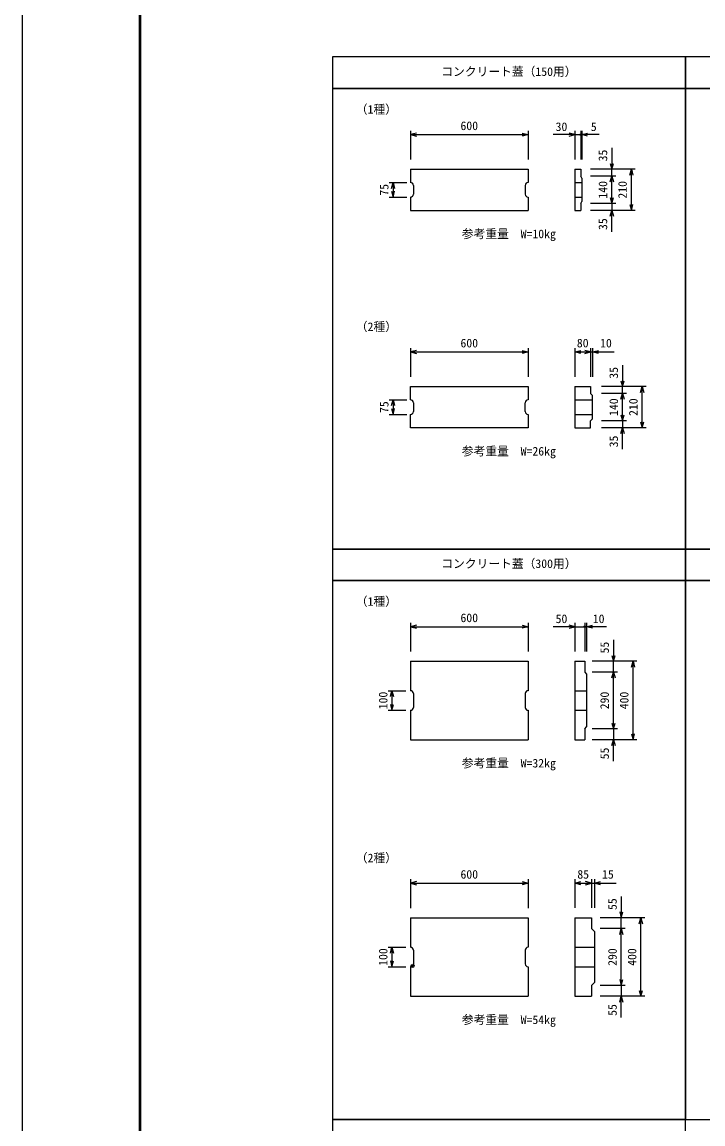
# Model space of a CAD drawing. Units: millimetres, scale not verified. Extents: x -25200 to 25200, y -8910 to 8910.
# Drawn here: x -25200 to -21727, y -3671 to 1949 of the extents above; entities that cross this region are included whole.
import ezdxf
from ezdxf.enums import TextEntityAlignment as Align

# ---------------------------------------------------------------- set-up
doc = ezdxf.new("R2010")
doc.units = ezdxf.units.MM
doc.header["$LTSCALE"] = 30
doc.header["$PDMODE"] = 32
doc.header["$PDSIZE"] = 15
for name, color, linetype, lineweight in [('0-0_DIM', 7, 'Continuous', 25), ('0-1_Defpoints', 5, 'Continuous', 25), ('0-2_HATCH', 6, 'Continuous', 25), ('0-6_TXT', 7, 'Continuous', 25), ('0-7_WAKU', 3, 'Continuous', 25)]:
    doc.layers.add(name, color=color, linetype=linetype, lineweight=lineweight)
doc.styles.add('ＭＳ ゴシック', font='')
doc.styles.get('ＭＳ ゴシック').set_extended_font_data('MS Gothic')

msp = doc.modelspace()

# ---------------------------------------------------------------- linework, layer by layer
at = {"layer": '0-0_DIM'}
for p, q in [((-23218.76, 1395.18), (-23218.76, 1248.05)), ((-23218.76, 1375.18), (-22618.76, 1375.18)), ((-22618.76, 1395.18), (-22618.76, 1248.05)), ((-22380.17, 1375.18), (-22491.54, 1375.18)), ((-22380.17, 1395.18), (-22380.17, 1248.77)), ((-22380.17, 1375.18), (-22350.17, 1375.18)), ((-22350.17, 1395.18), (-22350.17, 1248.77)), ((-22350.17, 1375.18), (-22345.17, 1375.18)), ((-22345.17, 1395.18), (-22345.17, 1248.77)), ((-22256.98, 1375.18), (-22345.17, 1375.18)), ((-22192.09, 1307.5), (-22192.09, 1198.65)), ((-22072.09, 1198.65), (-22300.17, 1198.65)), ((-22192.09, 1163.65), (-22192.09, 1198.65)), ((-22092.09, 988.65), (-22092.09, 1198.65)), ((-23327.76, 1131.15), (-23237.76, 1131.15)), ((-23307.76, 1131.15), (-23307.76, 1056.15)), ((-22172.09, 1163.65), (-22300.17, 1163.65)), ((-22192.09, 1023.65), (-22192.09, 1163.65)), ((-23327.76, 1056.15), (-23237.76, 1056.15)), ((-22172.09, 1023.65), (-22300.17, 1023.65)), ((-22192.09, 1023.65), (-22192.09, 988.65)), ((-22072.09, 988.65), (-22300.17, 988.65)), ((-22192.09, 879.8), (-22192.09, 988.65)), ((-23218.76, 286.6), (-23218.76, 139.47)), ((-22618.76, 286.6), (-22618.76, 139.47)), ((-22380.17, 286.6), (-22380.17, 140.19)), ((-22300.17, 286.6), (-22300.17, 140.19)), ((-22290.17, 286.6), (-22290.17, 140.19)), ((-23218.76, 266.6), (-22618.76, 266.6)), ((-22380.17, 266.6), (-22300.17, 266.6)), ((-22137.09, 198.92), (-22137.09, 90.07)), ((-22017.09, 90.07), (-22245.17, 90.07)), ((-22137.09, 55.07), (-22137.09, 90.07)), ((-22037.09, -119.93), (-22037.09, 90.07)), ((-23327.76, 22.57), (-23237.76, 22.57)), ((-23307.76, 22.57), (-23307.76, -52.43)), ((-22117.09, 55.07), (-22245.17, 55.07)), ((-22137.09, -84.93), (-22137.09, 55.07)), ((-23327.76, -52.43), (-23237.76, -52.43)), ((-22117.09, -84.93), (-22245.17, -84.93)), ((-22137.09, -84.93), (-22137.09, -119.93)), ((-22017.09, -119.93), (-22245.17, -119.93)), ((-22137.09, -228.78), (-22137.09, -119.93)), ((-23218.76, -1114.82), (-23218.76, -1261.95)), ((-22618.76, -1114.82), (-22618.76, -1261.95)), ((-22380.17, -1114.82), (-22380.17, -1261.23)), ((-22330.17, -1114.82), (-22330.17, -1261.23)), ((-22320.17, -1114.82), (-22320.17, -1261.23)), ((-23218.76, -1134.82), (-22618.76, -1134.82)), ((-22380.17, -1134.82), (-22491.54, -1134.82)), ((-22380.17, -1134.82), (-22330.17, -1134.82)), ((-22330.17, -1134.82), (-22320.17, -1134.82)), ((-22219.17, -1134.82), (-22320.17, -1134.82)), ((-22183.56, -1202.5), (-22183.56, -1311.35)), ((-22063.56, -1311.35), (-22291.63, -1311.35)), ((-22183.56, -1366.35), (-22183.56, -1311.35)), ((-22083.56, -1711.35), (-22083.56, -1311.35)), ((-22163.56, -1366.35), (-22291.63, -1366.35)), ((-22183.56, -1656.35), (-22183.56, -1366.35)), ((-23333.13, -1461.35), (-23243.13, -1461.35)), ((-23313.13, -1461.35), (-23313.13, -1561.35)), ((-23333.13, -1561.35), (-23243.13, -1561.35)), ((-22163.56, -1656.35), (-22291.63, -1656.35)), ((-22183.56, -1656.35), (-22183.56, -1711.35)), ((-22063.56, -1711.35), (-22291.63, -1711.35)), ((-22183.56, -1820.2), (-22183.56, -1711.35)), ((-23218.76, -2423.4), (-23218.76, -2570.53)), ((-23218.76, -2443.4), (-22618.76, -2443.4)), ((-22618.76, -2423.4), (-22618.76, -2570.53)), ((-22380.17, -2423.4), (-22380.17, -2569.81)), ((-22380.17, -2443.4), (-22295.17, -2443.4)), ((-22295.17, -2423.4), (-22295.17, -2569.81)), ((-22280.17, -2423.4), (-22280.17, -2569.81)), ((-22143.56, -2511.08), (-22143.56, -2619.93)), ((-22023.56, -2619.93), (-22251.63, -2619.93)), ((-22143.56, -2674.93), (-22143.56, -2619.93)), ((-22043.56, -3019.93), (-22043.56, -2619.93)), ((-22123.56, -2674.93), (-22251.63, -2674.93)), ((-22143.56, -2964.93), (-22143.56, -2674.93)), ((-23333.13, -2769.93), (-23243.13, -2769.93)), ((-23313.13, -2769.93), (-23313.13, -2869.93)), ((-23333.13, -2869.93), (-23243.13, -2869.93)), ((-22123.56, -2964.93), (-22251.63, -2964.93)), ((-22143.56, -2964.93), (-22143.56, -3019.93)), ((-22023.56, -3019.93), (-22251.63, -3019.93)), ((-22143.56, -3128.78), (-22143.56, -3019.93))]:
    msp.add_line(p, q, dxfattribs=at)
for points in [[(-23188.76, 1383.22), (-23218.76, 1375.18), (-23188.76, 1367.14)], [(-22648.76, 1383.22), (-22618.76, 1375.18), (-22648.76, 1367.14)], [(-22410.17, 1367.14), (-22380.17, 1375.18), (-22410.17, 1383.22)], [(-22315.17, 1367.14), (-22345.17, 1375.18), (-22315.17, 1383.22)], [(-22200.13, 1228.65), (-22192.09, 1198.65), (-22184.05, 1228.65)], [(-22100.13, 1168.65), (-22092.09, 1198.65), (-22084.05, 1168.65)], [(-23315.8, 1101.15), (-23307.76, 1131.15), (-23299.72, 1101.15)], [(-22200.13, 1133.65), (-22192.09, 1163.65), (-22184.05, 1133.65)], [(-23315.8, 1086.15), (-23307.76, 1056.15), (-23299.72, 1086.15)], [(-22200.13, 1053.65), (-22192.09, 1023.65), (-22184.05, 1053.65)], [(-22100.13, 1018.65), (-22092.09, 988.65), (-22084.05, 1018.65)], [(-22200.13, 958.65), (-22192.09, 988.65), (-22184.05, 958.65)], [(-23188.76, 274.64), (-23218.76, 266.6), (-23188.76, 258.56)], [(-22648.76, 274.64), (-22618.76, 266.6), (-22648.76, 258.56)], [(-22350.17, 258.56), (-22380.17, 266.6), (-22350.17, 274.64)], [(-22330.17, 258.56), (-22300.17, 266.6), (-22330.17, 274.64)], [(-22300.17, 266.6), (-22290.17, 266.6), (-22180.41, 266.6)], [(-22260.17, 258.56), (-22290.17, 266.6), (-22260.17, 274.64)], [(-22145.13, 120.07), (-22137.09, 90.07), (-22129.05, 120.07)], [(-22045.13, 60.07), (-22037.09, 90.07), (-22029.05, 60.07)], [(-23315.8, -7.43), (-23307.76, 22.57), (-23299.72, -7.43)], [(-22145.13, 25.07), (-22137.09, 55.07), (-22129.05, 25.07)], [(-23315.8, -22.43), (-23307.76, -52.43), (-23299.72, -22.43)], [(-22145.13, -54.93), (-22137.09, -84.93), (-22129.05, -54.93)], [(-22045.13, -89.93), (-22037.09, -119.93), (-22029.05, -89.93)], [(-22145.13, -149.93), (-22137.09, -119.93), (-22129.05, -149.93)], [(-23188.76, -1126.78), (-23218.76, -1134.82), (-23188.76, -1142.86)], [(-22648.76, -1126.78), (-22618.76, -1134.82), (-22648.76, -1142.86)], [(-22410.17, -1142.86), (-22380.17, -1134.82), (-22410.17, -1126.78)], [(-22290.17, -1142.86), (-22320.17, -1134.82), (-22290.17, -1126.78)], [(-22191.59, -1281.35), (-22183.56, -1311.35), (-22175.52, -1281.35)], [(-22091.59, -1341.35), (-22083.56, -1311.35), (-22075.52, -1341.35)], [(-22191.59, -1396.35), (-22183.56, -1366.35), (-22175.52, -1396.35)], [(-23321.17, -1491.35), (-23313.13, -1461.35), (-23305.09, -1491.35)], [(-23321.17, -1531.35), (-23313.13, -1561.35), (-23305.09, -1531.35)], [(-22191.59, -1626.35), (-22183.56, -1656.35), (-22175.52, -1626.35)], [(-22091.59, -1681.35), (-22083.56, -1711.35), (-22075.52, -1681.35)], [(-22191.59, -1741.35), (-22183.56, -1711.35), (-22175.52, -1741.35)], [(-23188.76, -2435.36), (-23218.76, -2443.4), (-23188.76, -2451.44)], [(-22648.76, -2435.36), (-22618.76, -2443.4), (-22648.76, -2451.44)], [(-22350.17, -2451.44), (-22380.17, -2443.4), (-22350.17, -2435.36)], [(-22325.17, -2451.44), (-22295.17, -2443.4), (-22325.17, -2435.36)], [(-22295.17, -2443.4), (-22280.17, -2443.4), (-22170.41, -2443.4)], [(-22250.17, -2451.44), (-22280.17, -2443.4), (-22250.17, -2435.36)], [(-22151.59, -2589.93), (-22143.56, -2619.93), (-22135.52, -2589.93)], [(-22051.59, -2649.93), (-22043.56, -2619.93), (-22035.52, -2649.93)], [(-22151.59, -2704.93), (-22143.56, -2674.93), (-22135.52, -2704.93)], [(-23321.17, -2799.93), (-23313.13, -2769.93), (-23305.09, -2799.93)], [(-23321.17, -2839.93), (-23313.13, -2869.93), (-23305.09, -2839.93)], [(-22151.59, -2934.93), (-22143.56, -2964.93), (-22135.52, -2934.93)], [(-22151.59, -3049.93), (-22143.56, -3019.93), (-22135.52, -3049.93)], [(-22051.59, -2989.93), (-22043.56, -3019.93), (-22035.52, -2989.93)]]:
    msp.add_lwpolyline(points, dxfattribs=at)
for centre in [(-22350.17, 1375.18), (-22330.17, -1134.82)]:
    msp.add_circle(centre, 4, dxfattribs=at)
at = {"layer": '0-1_Defpoints'}
msp.add_lwpolyline([(-25200, -8910), (0, -8910), (0, 8910), (-25200, 8910)], close=True, dxfattribs=at)
at = {"layer": '0-2_HATCH'}
for p, q in [((-23218.76, 1198.65), (-23218.76, 1131.15)), ((-23218.76, 1198.65), (-22618.76, 1198.65)), ((-22618.76, 1198.65), (-22618.76, 1131.15)), ((-22380.17, 1198.65), (-22350.17, 1198.65)), ((-22350.17, 1198.65), (-22350.17, 1163.65)), ((-22380.17, 1131.15), (-22345.17, 1131.15)), ((-22345.17, 1153.65), (-22350.17, 1163.65)), ((-22345.17, 1153.65), (-22345.17, 1033.65)), ((-23203.76, 1116.15), (-23203.76, 1071.15)), ((-22633.76, 1116.15), (-22633.76, 1071.15)), ((-23218.76, 1056.15), (-23218.76, 988.65)), ((-22618.76, 1056.15), (-22618.76, 988.65)), ((-22380.17, 1056.15), (-22345.17, 1056.15)), ((-22350.17, 1023.65), (-22345.17, 1033.65)), ((-22350.17, 1023.65), (-22350.17, 988.65)), ((-23218.76, 988.65), (-22618.76, 988.65)), ((-23218.76, 90.07), (-22618.76, 90.07)), ((-23218.76, 22.57), (-23218.76, 90.07)), ((-22618.76, 90.07), (-22618.76, 22.57)), ((-22380.17, 90.07), (-22380.17, -119.93)), ((-22380.17, 90.07), (-22300.17, 90.07)), ((-22300.17, 90.07), (-22300.17, 55.07)), ((-23203.76, 7.57), (-23203.76, -37.43)), ((-22633.76, -37.43), (-22633.76, 7.57)), ((-22380.17, 22.57), (-22290.17, 22.57)), ((-22290.17, 45.07), (-22300.17, 55.07)), ((-22290.17, -74.93), (-22290.17, 45.07)), ((-23218.76, -119.93), (-23218.76, -52.43)), ((-22380.17, -52.43), (-22290.17, -52.43)), ((-22290.17, -74.93), (-22300.17, -84.93)), ((-22300.17, -119.93), (-22300.17, -84.93)), ((-22380.17, -119.93), (-22300.17, -119.93)), ((-23218.76, -1311.35), (-23218.76, -1461.35)), ((-23218.76, -1311.35), (-22618.76, -1311.35)), ((-22618.76, -1311.35), (-22618.76, -1461.35)), ((-22380.17, -1311.35), (-22330.17, -1311.35)), ((-22330.17, -1311.35), (-22330.17, -1366.35)), ((-22330.17, -1366.35), (-22320.17, -1376.35)), ((-22320.17, -1376.35), (-22320.17, -1646.35)), ((-22380.17, -1461.35), (-22320.17, -1461.35)), ((-23203.76, -1476.35), (-23203.76, -1546.35)), ((-22633.76, -1476.35), (-22633.76, -1546.35)), ((-22618.76, -1561.35), (-22618.76, -1711.35)), ((-22380.17, -1561.35), (-22320.17, -1561.35)), ((-22330.17, -1656.35), (-22320.17, -1646.35)), ((-22330.17, -1656.35), (-22330.17, -1711.35)), ((-23218.76, -2619.93), (-22618.76, -2619.93)), ((-23218.76, -2619.93), (-23218.76, -2769.93)), ((-22618.76, -2619.93), (-22618.76, -2769.93)), ((-22380.17, -2619.93), (-22380.17, -3019.93)), ((-22380.17, -2619.93), (-22295.17, -2619.93)), ((-22295.17, -2619.93), (-22295.17, -2674.93)), ((-22280.17, -2689.93), (-22295.17, -2674.93)), ((-22280.17, -2689.93), (-22280.17, -2949.93)), ((-23203.76, -2784.93), (-23203.76, -2854.93)), ((-22633.76, -2784.93), (-22633.76, -2854.93)), ((-22380.17, -2769.93), (-22280.17, -2769.93)), ((-23218.76, -2869.93), (-23218.76, -3019.93)), ((-22618.76, -2869.93), (-22618.76, -3019.93)), ((-22380.17, -2869.93), (-22280.17, -2869.93)), ((-22280.17, -2949.93), (-22295.17, -2964.93)), ((-22295.17, -2964.93), (-22295.17, -3019.93)), ((-23218.76, -3019.93), (-22618.76, -3019.93)), ((-22380.17, -3019.93), (-22295.17, -3019.93))]:
    msp.add_line(p, q, dxfattribs=at)
for points in [[(-22380.17, 1198.65), (-22380.17, 988.65), (-22350.17, 988.65)], [(-22618.76, -52.43), (-22618.76, -119.93), (-23218.76, -119.93)], [(-22380.17, -1311.35), (-22380.17, -1711.35), (-22330.17, -1711.35)], [(-23218.76, -1561.35), (-23218.76, -1711.35), (-22618.76, -1711.35)]]:
    msp.add_lwpolyline(points, dxfattribs=at)
for centre, start, end in [((-23218.76, 1116.15), 0, 90), ((-22618.76, 1116.15), 90, 180), ((-23218.76, 1071.15), 270, 0), ((-22618.76, 1071.15), 180, 270), ((-23218.76, 7.57), 0, 90), ((-22618.76, 7.57), 90.00002, 180), ((-23218.76, -37.43), 270, 0), ((-22618.76, -37.43), 180, 270), ((-23218.76, -1476.35), 0, 90), ((-22618.76, -1476.35), 90, 180), ((-23218.76, -1546.35), 270, 0), ((-22618.76, -1546.35), 180, 270), ((-23218.76, -2784.93), 0, 90), ((-22618.76, -2784.93), 90, 180), ((-23218.76, -2854.93), 270, 0), ((-22618.76, -2854.93), 180, 270)]:
    msp.add_arc(centre, 15, start, end, dxfattribs=at)
msp.add_point((-23208.16, -2865.54), dxfattribs=at)
at = {"layer": '0-6_TXT'}
for points in [[(-23616.68, 1611.24), (-21816.68, 1611.24), (-21816.68, 1771.24), (-23616.68, 1771.24)], [(-21816.68, 1611.24), (-20016.68, 1611.24), (-20016.68, 1771.24), (-21816.68, 1771.24)], [(-23616.68, -738.76), (-21816.68, -738.76), (-21816.68, 1611.24), (-23616.68, 1611.24)], [(-21816.68, -738.76), (-20016.68, -738.76), (-20016.68, 1611.24), (-21816.68, 1611.24)], [(-23616.68, -898.76), (-21816.68, -898.76), (-21816.68, -738.76), (-23616.68, -738.76)], [(-21816.68, -898.76), (-20016.68, -898.76), (-20016.68, -738.76), (-21816.68, -738.76)], [(-23616.68, -3648.76), (-21816.68, -3648.76), (-21816.68, -898.76), (-23616.68, -898.76)], [(-21816.68, -3648.76), (-20016.68, -3648.76), (-20016.68, -898.76), (-21816.68, -898.76)], [(-23616.68, -3808.76), (-21816.68, -3808.76), (-21816.68, -3648.76), (-23616.68, -3648.76)]]:
    msp.add_lwpolyline(points, close=True, dxfattribs=at)
at = {"layer": '0-7_WAKU', "lineweight": 50}
msp.add_lwpolyline([(-24600, -8310), (-600, -8310), (-600, 8310), (-24600, 8310)], close=True, dxfattribs=at)

# ---------------------------------------------------------------- texts
at = {"layer": '0-0_DIM', "style": 'ＭＳ ゴシック'}
for s, p in [('（1種）', (-23497.66, 1468.55)), ('600', (-22963.76, 1385.18)), ('30', (-22478.55, 1380.34)), ('5', (-22298.84, 1380.34)), ('参考重量\u3000W=10kg', (-22956.68, 833.65)), ('（2種）', (-23497.66, 359.97)), ('600', (-22963.76, 276.6)), ('80', (-22370.17, 276.6)), ('10', (-22251.5, 276.6)), ('参考重量\u3000W=26kg', (-22956.68, -274.93)), ('（1種）', (-23497.66, -1041.45)), ('600', (-22963.76, -1124.82)), ('50', (-22478.55, -1129.66)), ('10', (-22288.84, -1129.66)), ('参考重量\u3000W=32kg', (-22956.68, -1866.35)), ('（2種）', (-23497.66, -2350.03)), ('600', (-22963.76, -2433.4)), ('85', (-22367.67, -2433.4)), ('15', (-22241.5, -2433.4)), ('参考重量\u3000W=54kg', (-22956.68, -3174.93))]:
    msp.add_text(s, height=43.99, dxfattribs=at).set_placement(p, align=Align.BOTTOM_LEFT)
for s, p in [('35', (-22202.09, 1238.65)), ('140', (-22202.09, 1048.65)), ('210', (-22102.09, 1048.65)), ('75', (-23317.76, 1063.65)), ('35', (-22202.09, 888.65)), ('35', (-22147.09, 130.07)), ('75', (-23317.76, -44.93)), ('140', (-22147.09, -59.93)), ('210', (-22047.09, -59.93)), ('35', (-22147.09, -219.93)), ('55', (-22193.56, -1271.35)), ('100', (-23323.13, -1556.35)), ('290', (-22193.56, -1556.35)), ('400', (-22093.56, -1556.35)), ('55', (-22193.56, -1811.35)), ('55', (-22153.56, -2579.93)), ('100', (-23323.13, -2864.93)), ('290', (-22153.56, -2864.93)), ('400', (-22053.56, -2864.93)), ('55', (-22153.56, -3119.93))]:
    msp.add_text(s, height=43.99, rotation=90, dxfattribs=at).set_placement(p, align=Align.BOTTOM_LEFT)
at = {"layer": '0-6_TXT', "style": 'ＭＳ ゴシック'}
for s, p in [('コンクリート蓋（150用）', (-23061.68, 1661.24)), ('コンクリート蓋（300用）', (-23061.68, -848.76))]:
    msp.add_text(s, height=43.99, dxfattribs=at).set_placement(p, align=Align.BOTTOM_LEFT)

doc.saveas('drawing.dxf')
